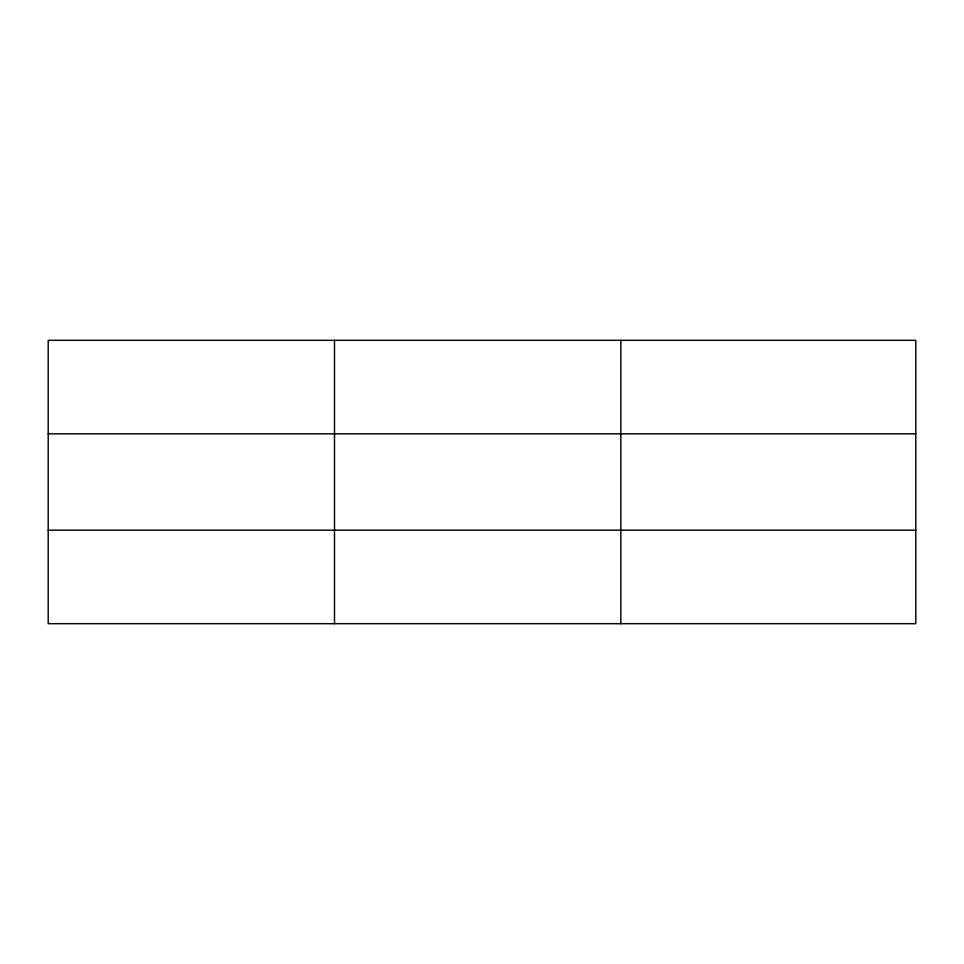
<?xml version="1.0" encoding="UTF-8"?>
<svg xmlns="http://www.w3.org/2000/svg" width="964" height="964" viewBox="0 0 964 964"><rect width="100%" height="100%" fill="white"/><g stroke="black" fill="none" stroke-linecap="round" stroke-linejoin="round"><path stroke-width="1.45" d="M334.508 340.316L334.508 623.684M620.816 340.316L620.816 623.684M915.8 433.824L915.8 340.316L48.2 340.316L48.2 623.684L915.8 623.684L915.8 433.824L48.2 433.824M48.2 530.176L915.8 530.176"/></g></svg>
